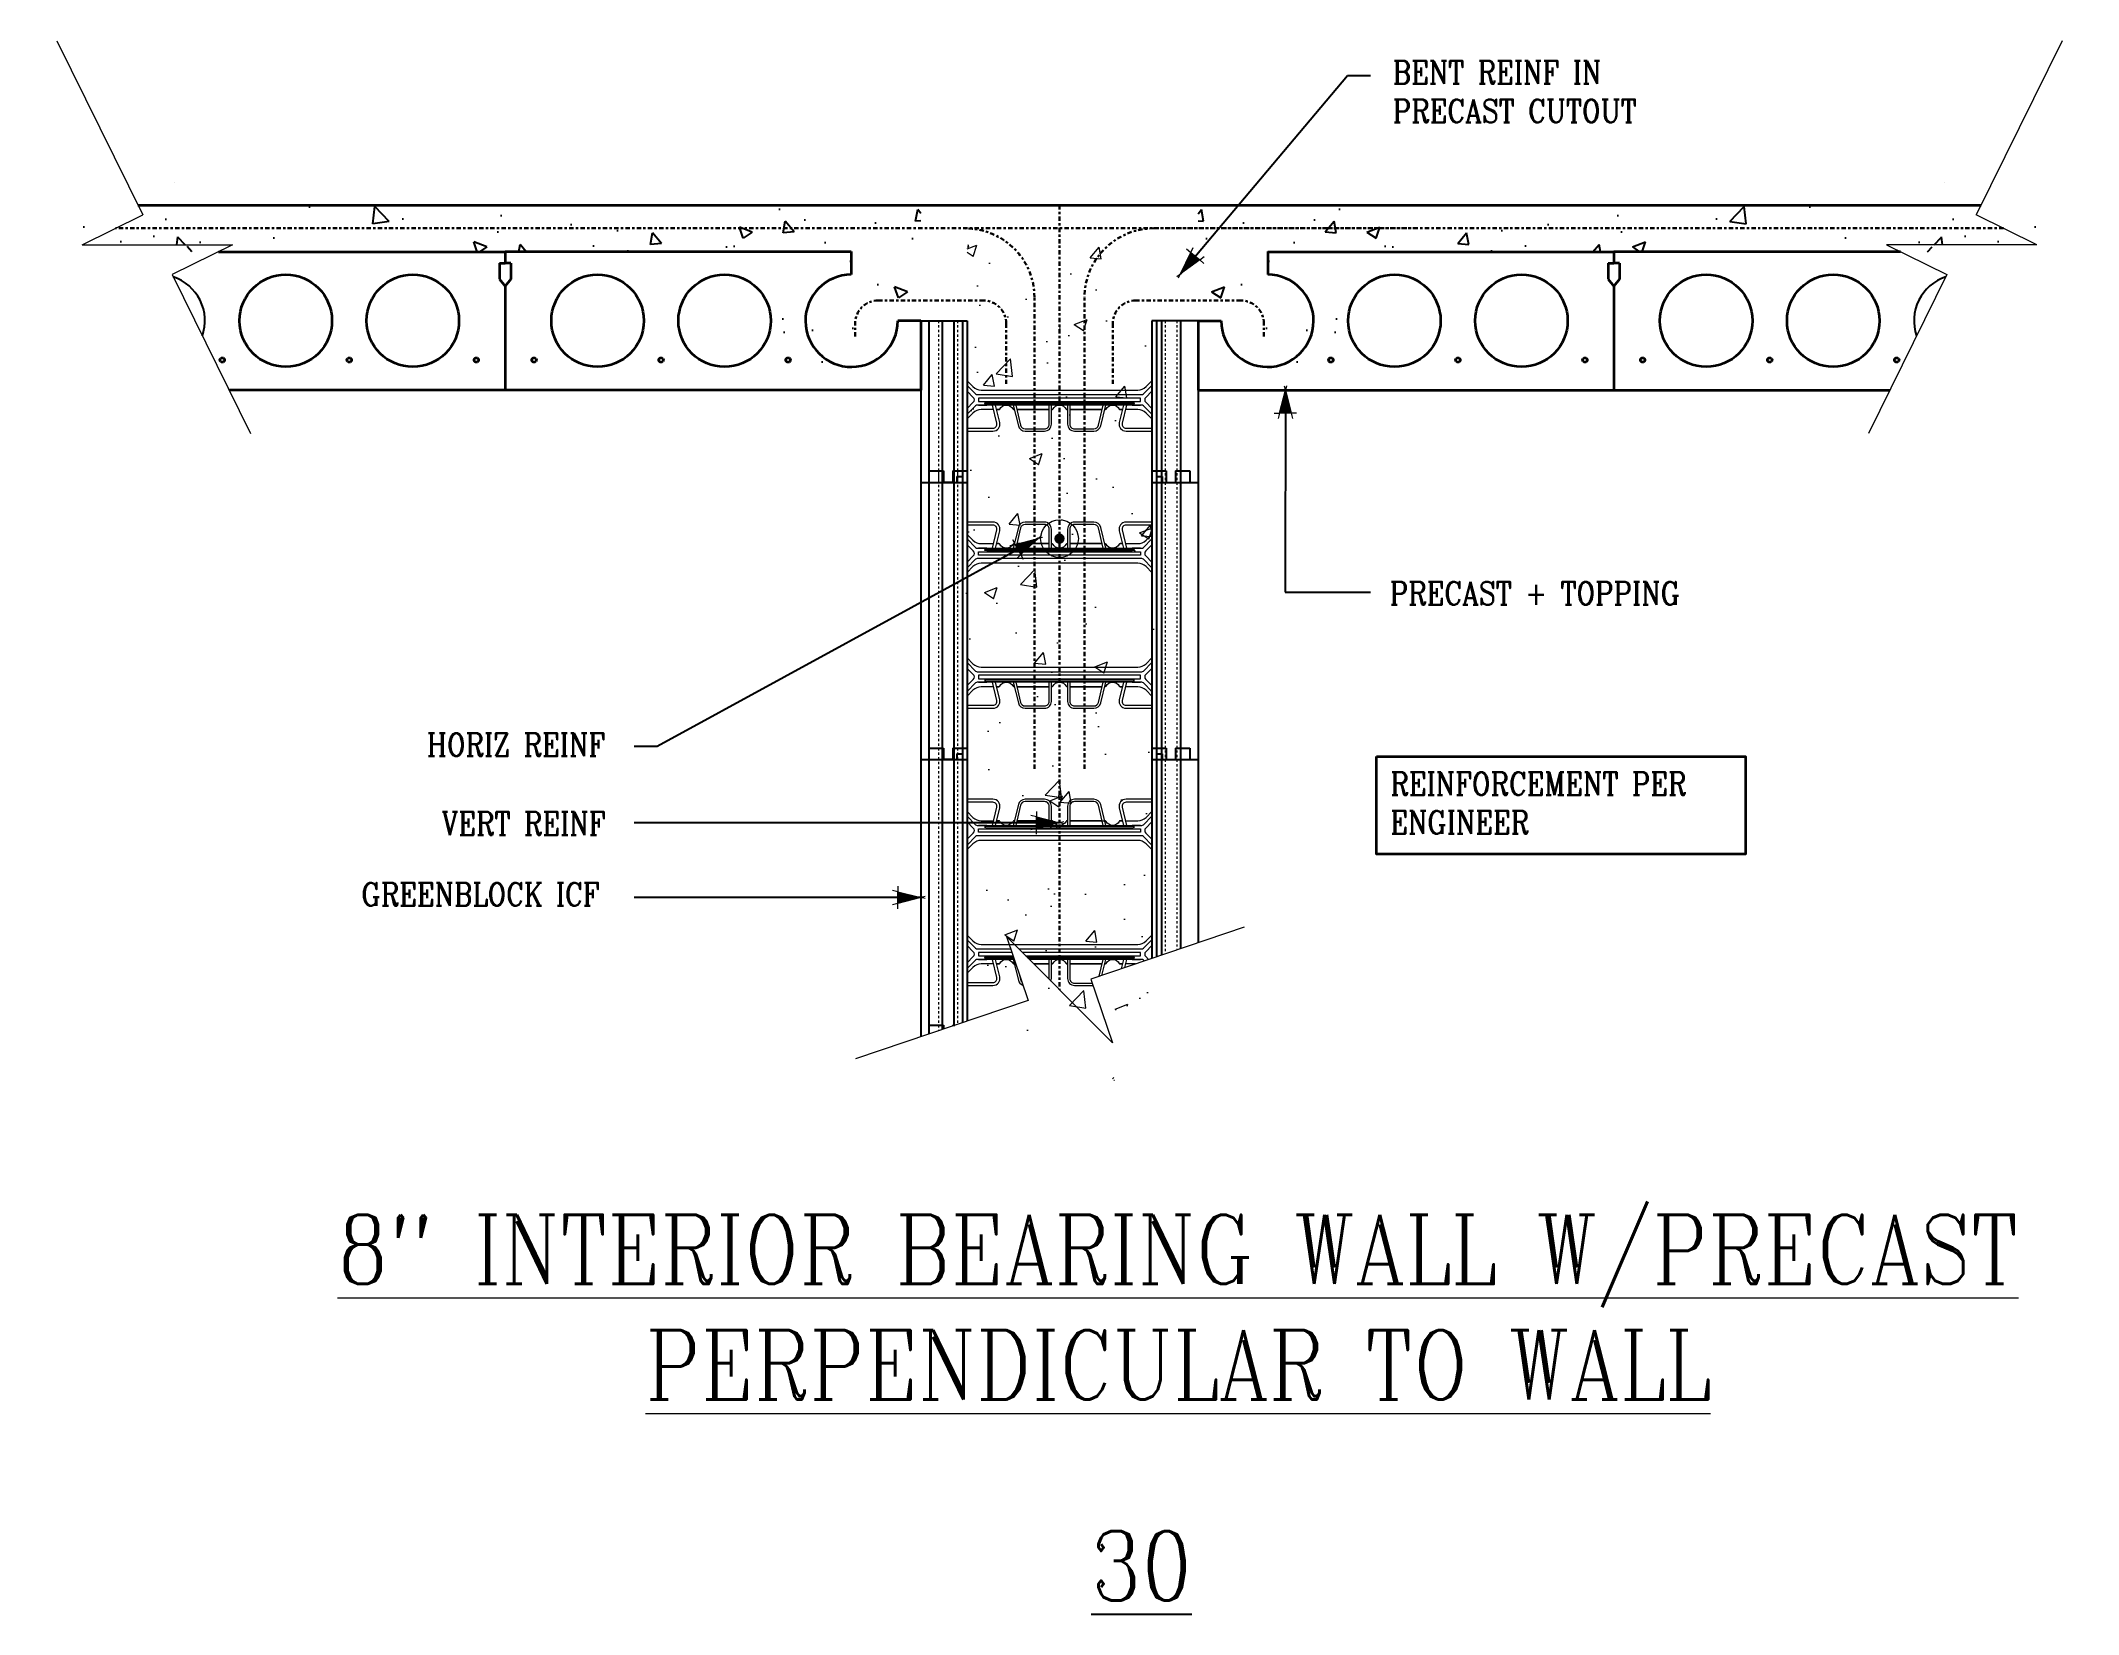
# Model space of a CAD drawing. Header units: inches. Extents: x -254.8 to -166.5, y 289 to 357.2.
import ezdxf

# ---------------------------------------------------------------- set-up
doc = ezdxf.new("R2010")
doc.units = ezdxf.units.IN
doc.header["$MEASUREMENT"] = 0
for name, pattern in [('CENTER', [2, 1.25, -0.25, 0.25, -0.25]), ('DASHED2', [0.375, 0.25, -0.125]), ('HIDDEN', [0.375, 0.25, -0.125])]:
    doc.linetypes.add(name, pattern=pattern)
doc.layers.get('Defpoints').update_dxf_attribs({"color": 252})
for name, color, linetype, lineweight in [('A2 Hatch', 8, 'Continuous', 9), ('A4 medium', 7, 'Continuous', 35), ('DETAILS', 7, 'Continuous', 13), ('DIM', 3, 'Continuous', 13), ('REBAR', 2, 'CENTER', 30)]:
    doc.layers.add(name, color=color, linetype=linetype, lineweight=lineweight)
doc.styles.add('ARCTEXT', font='arctext.shx', dxfattribs={"width": 0.85})
doc.styles.add('RomanC', font='romanc.shx', dxfattribs={"width": 0.85, "height": 5})
doc.dimstyles.new('ARCTEXT1-4', dxfattribs={"dimtxt": 4, "dimasz": 2, "dimexe": 2, "dimexo": 2, "dimgap": 2, "dimtad": 1, "dimdec": 4, "dimzin": 3, "dimdsep": 46, "dimlunit": 4, "dimtxsty": 'ARCTEXT', "dimblk": 'ARCHTICK', "dimcen": 2, "dimaunit": 1, "dimadec": 0, "dimazin": 0, "dimtfac": 1, "dimtdec": 4, "dimtmove": 2, "dimatfit": 3, "dimldrblk": 'arrow', "dimfxl": 0, "dimtolj": 1, "dimtzin": 0, "dimarcsym": 0})

# ---------------------------------------------------------------- blocks, each defined once
blk = doc.blocks.new('_ArchTick')
at = {"color": 0, "linetype": 'ByBlock', "const_width": 0.15}
blk.add_lwpolyline([(-0.5, -0.5), (0.5, 0.5)], dxfattribs=at)
blk = doc.blocks.new('arrow')
at = {"layer": 'DIM'}
blk.add_hatch(color=253, dxfattribs=at).paths.add_polyline_path([(-2, 0.5), (-2, -0.5), (0, 0)])
at = {"layer": 'DIM', "lineweight": 9}
for points in [[(-2, 0.98), (-2, 0.5), (-2.47, 0.62)], [(0.37, 0.09), (0, 0)], [(0.37, -0.09), (0, 0)], [(-2, -0.98), (-2, -0.5), (-2.47, -0.62)]]:
    blk.add_lwpolyline(points, dxfattribs=at)
at = {"layer": 'DIM', "lineweight": 15}
blk.add_lwpolyline([(0, 0), (-2, -0.5), (-2, 0.5), (0, 0)], dxfattribs=at)

msp = doc.modelspace()

# ---------------------------------------------------------------- hatches: boundary and pattern name
at = {"ltscale": 0.15}
h = msp.add_hatch(dxfattribs=at)
h.set_pattern_fill('AR-CONC', color=256, scale=0.8, style=0)
h.set_pattern_definition([(130, (5329.544, 728.0345), (-5.7380815, -0.502017), [0.6, -6.6]), (185, (5329.544, 728.0345), (1.1100107, 6.017537), [0.48, -5.28]), (79.54856, (5329.066, 727.9926), (-4.6280707, 5.51552), [0.5099215, -5.609137]), (133.8158, (5329.544, 729.6345), (-8.537928, -1.324152), [0.9, -9.9]), (83.36436, (5328.8326, 729.524), (-7.477296, 7.792949), [0.764882, -8.413704]), (188.8158, (5329.544, 729.6345), (-7.477296, 7.792949), [0.72, -7.92]), (159, (5328.744, 729.2345), (-4.7752564, -3.220951), [0.6, -6.6]), (214, (5328.744, 729.2345), (-1.9465227, 5.8012004), [0.48, -5.28]), (108.54855, (5328.346, 728.966), (-6.721779, 2.580249), [0.5099215, -5.609137]), (142.5, (5329.544, 728.0345), (-0.09727884, 2.6631508), [0, -5.216, 0, -5.36, 0, -5.3]), (172.5, (5329.544, 728.0345), (-2.1045563, 3.1552937), [0, -3.056, 0, -5.096, 0, -2.02]), (212.5, (5331.328, 728.0345), (-4.2705795, -0.180439), [0, -2, 0, -6.24, 0, -8.28]), (222.5, (5332.128, 728.0345), (-4.6654894, 0.8008399), [0, -2.6, 0, -4.144, 0, -5.88])])
edge = h.paths.add_edge_path()
edge.add_line((-216.656, 350.047), (-216.656, 345.047))
edge.add_line((-216.656, 350.047), (-252.359, 350.047))
edge.add_line((-216.656, 345.047), (-218.456, 345.047))
edge.add_line((-218.456, 345.047), (-219.456, 345.047))
edge.add_arc((-221.456, 345.047), 2, 90.64606, 360, ccw=False)
edge.add_line((-221.478, 348.046), (-221.478, 347.046))
edge.add_line((-221.478, 348.035), (-236.456, 348.035))
edge.add_line((-248.874, 348.035), (-236.456, 348.035))
edge.add_line((-248.264, 348.336), (-248.874, 348.035))
edge.add_line((-254.764, 348.336), (-248.264, 348.336))
edge.add_line((-252.151, 349.626), (-254.764, 348.336))
edge.add_line((-252.359, 350.047), (-252.151, 349.626))
h = msp.add_hatch(dxfattribs=at)
h.set_pattern_fill('AR-CONC', color=256, scale=0.8, style=0)
h.set_pattern_definition([(50, (-5750.8555, 728.0345), (5.7380815, -0.502017), [0.6, -6.6]), (355, (-5750.8555, 728.0345), (-1.1100107, 6.017537), [0.48, -5.28]), (100.45145, (-5750.3774, 727.9926), (4.6280707, 5.51552), [0.5099215, -5.609137]), (46.1842, (-5750.8555, 729.6345), (8.537928, -1.324152), [0.9, -9.9]), (96.63564, (-5750.144, 729.524), (7.477296, 7.792949), [0.764882, -8.413704]), (351.1842, (-5750.8555, 729.6345), (7.477296, 7.792949), [0.72, -7.92]), (21, (-5750.0555, 729.2345), (4.7752564, -3.220951), [0.6, -6.6]), (326, (-5750.0555, 729.2345), (1.9465227, 5.8012004), [0.48, -5.28]), (71.45144, (-5749.6576, 728.966), (6.721779, 2.580249), [0.5099215, -5.609137]), (37.5, (-5750.8555, 728.0345), (0.09727884, 2.6631508), [0, -5.216, 0, -5.36, 0, -5.3]), (7.5, (-5750.8555, 728.0345), (2.1045563, 3.1552937), [0, -3.056, 0, -5.096, 0, -2.02]), (327.5, (-5752.6395, 728.0345), (4.2705795, -0.180439), [0, -2, 0, -6.24, 0, -8.28]), (317.5, (-5753.4395, 728.0345), (4.6654894, 0.8008399), [0, -2.6, 0, -4.144, 0, -5.88])])
edge = h.paths.add_edge_path()
edge.add_line((-204.656, 350.047), (-204.656, 345.047))
edge.add_line((-204.656, 350.047), (-168.953, 350.047))
edge.add_line((-204.656, 345.047), (-202.856, 345.047))
edge.add_line((-202.856, 345.047), (-201.856, 345.047))
edge.add_arc((-199.856, 345.047), 2, 180, 449.35394)
edge.add_line((-199.833, 348.046), (-199.833, 347.046))
edge.add_line((-199.833, 348.035), (-184.856, 348.035))
edge.add_line((-172.438, 348.035), (-184.856, 348.035))
edge.add_line((-173.047, 348.336), (-172.438, 348.035))
edge.add_line((-166.547, 348.336), (-173.047, 348.336))
edge.add_line((-169.161, 349.626), (-166.547, 348.336))
edge.add_line((-168.953, 350.047), (-169.161, 349.626))
at = {"layer": 'A2 Hatch', "ltscale": 0.15}
h = msp.add_hatch(dxfattribs=at)
h.set_pattern_fill('AR-CONC', color=256, scale=0.8, style=0)
h.set_pattern_definition([(50, (-6611.977, 2157.1385), (5.7380815, -0.502017), [0.6, -6.6]), (355, (-6611.977, 2157.1385), (-1.1100107, 6.017537), [0.48, -5.28]), (100.4514, (-6611.499, 2157.0967), (4.628075, 5.5155163), [0.5099215, -5.609137]), (46.1842, (-6611.977, 2158.7385), (8.5379284, -1.324152), [0.9, -9.9]), (96.6356, (-6611.266, 2158.628), (7.477302, 7.792943), [0.764882, -8.413704]), (351.1842, (-6611.977, 2158.7385), (7.477296, 7.792949), [0.72, -7.92]), (21, (-6611.177, 2158.3385), (4.7752564, -3.220951), [0.6, -6.6]), (326, (-6611.177, 2158.3385), (1.9465227, 5.8012004), [0.48, -5.28]), (71.4514, (-6610.779, 2158.07), (6.721781, 2.580244), [0.5099215, -5.609137]), (37.5, (-6611.9772, 2157.1385), (0.09727884, 2.6631508), [0, -5.216, 0, -5.36, 0, -5.3]), (7.5, (-6611.9772, 2157.1385), (2.1045563, 3.1552937), [0, -3.056, 0, -5.096, 0, -2.02]), (327.5, (-6613.7612, 2157.1385), (4.2705795, -0.180439), [0, -2, 0, -6.24, 0, -8.28]), (317.5, (-6614.561, 2157.1385), (4.6654894, 0.8008399), [0, -2.6, 0, -4.144, 0, -5.88])])
h.paths.add_polyline_path([(-206.584, 348.334), (-214.656, 348.334), (-214.78, 312.971), (-211.91, 313.944), (-212.846, 316.704), (-208.25, 312.108), (-209.186, 314.868), (-206.58, 315.752)])
h = msp.add_hatch(color=256, dxfattribs=at)
edge = h.paths.add_edge_path()
edge.add_arc((-210.656, 335.611), 0.224, 0, 360)

# ---------------------------------------------------------------- linework, layer by layer
at = {"color": 1}
for p, q in [((-216.656, 350.047), (-214.656, 350.047)), ((-215.231, 350.047), (-215.731, 350.047)), ((-214.856, 350.047), (-214.656, 350.047)), ((-206.656, 350.047), (-206.456, 350.047)), ((-216.656, 345.047), (-216.656, 338.047)), ((-216.306, 345.047), (-216.306, 338.047)), ((-215.731, 345.047), (-215.731, 338.047)), ((-215.231, 345.047), (-215.231, 338.047)), ((-214.856, 345.047), (-214.856, 338.047)), ((-214.656, 345.047), (-214.656, 338.047)), ((-206.656, 345.047), (-206.656, 338.047)), ((-204.656, 345.047), (-206.656, 345.047)), ((-206.456, 345.047), (-206.456, 338.047)), ((-206.241, 345.047), (-206.241, 338.047)), ((-205.421, 345.047), (-205.421, 338.047)), ((-204.656, 345.047), (-204.656, 338.047)), ((-216.656, 338.047), (-214.656, 338.047)), ((-216.656, 338.047), (-215.106, 338.047)), ((-216.656, 338.046), (-214.656, 338.046)), ((-216.656, 338.046), (-216.656, 326.046)), ((-216.656, 338.046), (-215.106, 338.046)), ((-216.306, 338.547), (-215.681, 338.547)), ((-216.306, 338.546), (-215.681, 338.546)), ((-216.306, 338.546), (-216.306, 326.046)), ((-215.731, 338.546), (-215.731, 326.046)), ((-215.231, 338.047), (-215.731, 338.047)), ((-215.231, 338.046), (-215.731, 338.046)), ((-215.681, 338.547), (-215.681, 338.047)), ((-215.681, 338.546), (-215.681, 338.046)), ((-215.281, 338.547), (-215.281, 338.047)), ((-215.281, 338.547), (-214.656, 338.547)), ((-215.281, 338.546), (-215.281, 338.046)), ((-215.281, 338.546), (-214.656, 338.546)), ((-215.231, 338.546), (-215.231, 326.046)), ((-215.106, 338.297), (-215.106, 338.047)), ((-215.106, 338.297), (-214.856, 338.297)), ((-215.106, 338.296), (-215.106, 338.046)), ((-215.106, 338.296), (-214.856, 338.296)), ((-214.856, 338.296), (-214.856, 326.046)), ((-214.856, 338.047), (-214.656, 338.047)), ((-214.856, 338.046), (-214.656, 338.046)), ((-214.656, 338.546), (-214.656, 326.046)), ((-206.656, 338.547), (-206.031, 338.547)), ((-206.656, 338.546), (-206.656, 326.046)), ((-206.656, 338.546), (-206.031, 338.546)), ((-206.656, 338.047), (-204.656, 338.047)), ((-206.656, 338.047), (-206.456, 338.047)), ((-206.656, 338.046), (-204.656, 338.046)), ((-206.656, 338.046), (-206.456, 338.046)), ((-206.456, 338.297), (-206.206, 338.297)), ((-206.456, 338.296), (-206.456, 326.046)), ((-206.456, 338.296), (-206.206, 338.296)), ((-206.241, 338.047), (-204.656, 338.047)), ((-206.241, 338.046), (-204.656, 338.046)), ((-206.241, 338.046), (-206.241, 326.046)), ((-206.206, 338.297), (-206.206, 338.047)), ((-206.206, 338.296), (-206.206, 338.046)), ((-206.031, 338.547), (-206.031, 338.047)), ((-206.031, 338.546), (-206.031, 338.046)), ((-205.631, 338.547), (-205.631, 338.047)), ((-205.631, 338.547), (-205.006, 338.547)), ((-205.631, 338.546), (-205.631, 338.046)), ((-205.631, 338.546), (-205.006, 338.546)), ((-205.421, 338.046), (-205.421, 326.046)), ((-205.006, 338.547), (-205.006, 338.047)), ((-205.006, 338.546), (-205.006, 338.046)), ((-204.656, 338.046), (-204.656, 326.046)), ((-216.306, 326.546), (-215.681, 326.546)), ((-216.306, 326.546), (-216.306, 314.165)), ((-215.731, 326.546), (-215.731, 314.36)), ((-215.681, 326.546), (-215.681, 326.046)), ((-215.281, 326.546), (-215.281, 326.046)), ((-215.281, 326.546), (-214.656, 326.546)), ((-215.231, 326.546), (-215.231, 314.53)), ((-214.656, 326.546), (-214.656, 314.725)), ((-206.656, 326.546), (-206.656, 317.438)), ((-206.656, 326.546), (-206.031, 326.546)), ((-206.031, 326.546), (-206.031, 326.046)), ((-205.631, 326.546), (-205.631, 326.046)), ((-205.631, 326.546), (-205.006, 326.546)), ((-205.006, 326.546), (-205.006, 326.046)), ((-216.656, 326.046), (-214.656, 326.046)), ((-216.656, 326.046), (-216.656, 314.046)), ((-216.656, 326.046), (-215.106, 326.046)), ((-215.231, 326.046), (-215.731, 326.046)), ((-215.106, 326.296), (-215.106, 326.046)), ((-215.106, 326.296), (-214.856, 326.296)), ((-214.856, 326.296), (-214.856, 314.657)), ((-214.856, 326.046), (-214.656, 326.046)), ((-206.656, 326.046), (-204.656, 326.046)), ((-206.656, 326.046), (-206.456, 326.046)), ((-206.456, 326.296), (-206.456, 317.506)), ((-206.456, 326.296), (-206.206, 326.296)), ((-206.241, 326.046), (-204.656, 326.046)), ((-206.241, 326.046), (-206.241, 317.579)), ((-206.206, 326.296), (-206.206, 326.046)), ((-205.421, 326.046), (-205.421, 317.857)), ((-204.656, 326.046), (-204.656, 318.116)), ((-216.306, 314.546), (-215.681, 314.546)), ((-215.681, 314.546), (-215.681, 314.377)), ((-215.281, 314.546), (-215.281, 314.513)), ((-215.281, 314.546), (-215.181, 314.546))]:
    msp.add_line(p, q, dxfattribs=at)
at = {"ltscale": 0.15}
for p, q in [((-215.681, 350.047), (-215.281, 350.047)), ((-215.681, 350.047), (-215.281, 350.047)), ((-216.656, 345.047), (-214.656, 345.047)), ((-215.681, 338.047), (-215.281, 338.047)), ((-215.681, 338.046), (-215.281, 338.046)), ((-215.681, 326.046), (-215.281, 326.046))]:
    msp.add_line(p, q, dxfattribs=at)
at = {"color": 1, "linetype": 'HIDDEN', "ltscale": 0.02}
for p, q in [((-216.306, 338.547), (-215.681, 338.547)), ((-216.306, 338.546), (-215.681, 338.546)), ((-215.681, 338.547), (-215.681, 338.047)), ((-215.681, 338.546), (-215.681, 338.046)), ((-215.281, 338.547), (-215.281, 338.047)), ((-215.281, 338.547), (-214.656, 338.547)), ((-215.281, 338.546), (-215.281, 338.046)), ((-215.281, 338.546), (-214.656, 338.546)), ((-206.656, 338.547), (-206.031, 338.547)), ((-206.656, 338.546), (-206.031, 338.546)), ((-206.031, 338.547), (-206.031, 338.047)), ((-206.031, 338.546), (-206.031, 338.046)), ((-205.631, 338.547), (-205.631, 338.047)), ((-205.631, 338.547), (-205.006, 338.547)), ((-205.631, 338.546), (-205.631, 338.046)), ((-205.631, 338.546), (-205.006, 338.546)), ((-205.006, 338.547), (-205.006, 338.047)), ((-205.006, 338.546), (-205.006, 338.046)), ((-216.306, 326.546), (-215.681, 326.546)), ((-215.681, 326.546), (-215.681, 326.046)), ((-215.281, 326.546), (-215.281, 326.046)), ((-215.281, 326.546), (-214.656, 326.546)), ((-206.656, 326.546), (-206.031, 326.546)), ((-206.031, 326.546), (-206.031, 326.046)), ((-205.631, 326.546), (-205.631, 326.046)), ((-205.631, 326.546), (-205.006, 326.546)), ((-205.006, 326.546), (-205.006, 326.046)), ((-216.306, 314.546), (-215.681, 314.546)), ((-215.681, 314.546), (-215.681, 314.377)), ((-215.281, 314.546), (-215.281, 314.513)), ((-215.281, 314.546), (-215.181, 314.546))]:
    msp.add_line(p, q, dxfattribs=at)
at = {"ltscale": 0.15}
for centre, start, end in [((-249.656, 345.047), 340.81916, 71.71287), ((-171.656, 345.047), 108.28713, 199.18084)]:
    msp.add_arc(centre, 2, start, end, dxfattribs=at)
at = {"layer": 'A2 Hatch', "linetype": 'DASHED2', "ltscale": 0.15}
for p, q in [((-215.891, 345.047), (-215.891, 338.047)), ((-215.071, 345.047), (-215.071, 338.047)), ((-206.081, 345.047), (-206.081, 338.047)), ((-205.581, 345.047), (-205.581, 338.047)), ((-215.891, 338.546), (-215.891, 326.046)), ((-215.071, 338.546), (-215.071, 326.046)), ((-206.081, 338.046), (-206.081, 326.046)), ((-205.581, 338.046), (-205.581, 326.046)), ((-215.891, 326.546), (-215.891, 314.306)), ((-215.071, 326.546), (-215.071, 314.584)), ((-206.081, 326.046), (-206.081, 317.633)), ((-205.581, 326.046), (-205.581, 317.803))]:
    msp.add_line(p, q, dxfattribs=at)
at = {"layer": 'A2 Hatch', "ltscale": 0.15}
msp.add_circle((-210.656, 335.611), 0.816, dxfattribs=at)
at = {"layer": 'A4 medium', "ltscale": 0.15}
for p, q in [((-248.982, 351.047), (-248.982, 351.047)), ((-172.329, 351.047), (-172.329, 351.047)), ((-250.559, 350.047), (-170.753, 350.047)), ((-247.074, 348.035), (-234.656, 348.035)), ((-219.678, 348.035), (-234.656, 348.035)), ((-234.656, 348.035), (-234.656, 347.535)), ((-234.656, 348.035), (-234.656, 347.535)), ((-219.678, 348.046), (-219.678, 347.046)), ((-201.633, 348.046), (-201.633, 347.046)), ((-201.633, 348.035), (-186.656, 348.035)), ((-186.656, 348.035), (-186.656, 347.535)), ((-174.238, 348.035), (-186.656, 348.035)), ((-186.656, 348.035), (-186.656, 347.535)), ((-234.906, 347.535), (-234.656, 347.535)), ((-234.906, 347.535), (-234.906, 346.847)), ((-234.906, 346.847), (-234.656, 346.547)), ((-234.406, 347.535), (-234.656, 347.535)), ((-234.406, 346.847), (-234.656, 346.547)), ((-234.406, 347.535), (-234.406, 346.847)), ((-186.906, 347.535), (-186.656, 347.535)), ((-186.906, 347.535), (-186.906, 346.847)), ((-186.906, 346.847), (-186.656, 346.547)), ((-186.406, 347.535), (-186.656, 347.535)), ((-186.406, 346.847), (-186.656, 346.547)), ((-186.406, 347.535), (-186.406, 346.847)), ((-234.656, 346.547), (-234.656, 342.047)), ((-234.656, 346.547), (-234.656, 342.047)), ((-186.656, 346.547), (-186.656, 342.047)), ((-186.656, 346.547), (-186.656, 342.047)), ((-216.656, 345.047), (-217.656, 345.047)), ((-216.656, 345.047), (-216.656, 342.047)), ((-204.656, 345.047), (-203.656, 345.047)), ((-204.656, 345.047), (-204.656, 342.047)), ((-216.656, 342.047), (-246.611, 342.047)), ((-204.656, 342.047), (-174.701, 342.047))]:
    msp.add_line(p, q, dxfattribs=at)
msp.add_lwpolyline([(-196.929, 326.184), (-180.953, 326.184), (-180.953, 321.956), (-196.929, 321.956)], close=True, dxfattribs=at)
for centre, radius in [((-244.156, 345.047), 2), ((-238.656, 345.047), 2), ((-230.656, 345.047), 2), ((-225.156, 345.047), 2), ((-196.156, 345.047), 2), ((-190.656, 345.047), 2), ((-182.656, 345.047), 2), ((-177.156, 345.047), 2), ((-246.906, 343.345), 0.1), ((-241.406, 343.345), 0.1), ((-235.906, 343.345), 0.1), ((-233.406, 343.345), 0.1), ((-227.906, 343.345), 0.1), ((-222.406, 343.345), 0.1), ((-198.906, 343.345), 0.1), ((-193.406, 343.345), 0.1), ((-187.906, 343.345), 0.1), ((-185.406, 343.345), 0.1), ((-179.906, 343.345), 0.1), ((-174.406, 343.345), 0.1)]:
    msp.add_circle(centre, radius, dxfattribs=at)
for centre, start, end in [((-219.656, 345.047), 90.64606, 0), ((-201.656, 345.047), 180, 89.35394)]:
    msp.add_arc(centre, 2, start, end, dxfattribs=at)
at = {"layer": 'DETAILS', "color": 6, "lineweight": 20}
for p, q in [((-211.104, 317.196), (-211.771, 317.196)), ((-211.771, 317.196), (-211.104, 317.196))]:
    msp.add_line(p, q, dxfattribs=at)
for points in [[(-214.656, 342.446), (-214.403, 342.193, 0.198912), (-214.049, 342.047), (-210.656, 342.047), (-207.262, 342.047, 0.198912), (-206.909, 342.193), (-206.656, 342.446)], [(-214.656, 342.246), (-214.286, 341.876, 0.198912), (-214.215, 341.847), (-210.656, 341.847), (-207.097, 341.847, 0.198912), (-207.026, 341.876), (-206.656, 342.246)], [(-214.656, 341.247), (-214.387, 341.515, 0.414214), (-214.387, 341.728), (-214.656, 341.996)], [(-206.656, 341.996), (-206.924, 341.728, 0.414214), (-206.924, 341.515), (-206.656, 341.247)], [(-210.986, 341.197, 0.279322), (-210.941, 341.223, -0.279322), (-210.656, 341.397), (-214.215, 341.397, 0.198912), (-214.286, 341.367), (-214.656, 340.997)], [(-214.656, 340.397), (-213.535, 340.397, 0.485338), (-213.37, 340.606), (-213.56, 341.397), (-214.156, 341.397), (-213.906, 341.397), (-213.806, 341.397)], [(-214.656, 340.267), (-213.535, 340.267, 0.485338), (-213.243, 340.637), (-213.427, 341.397)], [(-213.512, 341.197), (-214.049, 341.197, 0.198912), (-214.403, 341.05), (-214.656, 340.797)], [(-213.285, 341.197), (-213.378, 341.197), (-213.285, 341.197, 0.279322), (-213.241, 341.223, -0.605918), (-212.669, 341.223, 0.279322), (-212.625, 341.197)], [(-212.655, 341.397), (-212.438, 340.496, 0.346495), (-212.146, 340.267), (-211.304, 340.267, 0.414214), (-211.004, 340.567), (-211.004, 341.397)], [(-212.552, 341.397), (-212.341, 340.52, 0.346495), (-212.146, 340.367), (-211.304, 340.367, 0.414214), (-211.104, 340.567), (-211.104, 341.397)], [(-206.656, 340.997), (-207.026, 341.367, 0.198912), (-207.097, 341.397), (-210.656, 341.397, -0.279322), (-210.37, 341.223, 0.279322), (-210.326, 341.197)], [(-210.307, 341.397), (-210.307, 340.567, 0.414214), (-210.007, 340.267), (-209.165, 340.267, 0.346495), (-208.873, 340.496), (-208.656, 341.397)], [(-210.207, 341.397), (-210.207, 340.567, 0.414214), (-210.007, 340.367), (-209.165, 340.367, 0.346495), (-208.971, 340.52), (-208.759, 341.397)], [(-208.686, 341.197, 0.279322), (-208.642, 341.223, -0.605918), (-208.071, 341.223, 0.279322), (-208.026, 341.197), (-207.933, 341.197), (-208.026, 341.197)], [(-207.885, 341.397), (-208.068, 340.637, 0.485338), (-207.776, 340.267), (-206.656, 340.267)], [(-207.505, 341.397), (-207.405, 341.397), (-207.155, 341.397), (-207.751, 341.397), (-207.942, 340.606, 0.485338), (-207.776, 340.397), (-206.656, 340.397)], [(-206.656, 340.797), (-206.909, 341.05, 0.198912), (-207.262, 341.197), (-207.799, 341.197)], [(-213.427, 335.196), (-213.243, 335.956, 0.485338), (-213.535, 336.326), (-214.656, 336.326)], [(-213.806, 335.196), (-213.906, 335.196), (-214.156, 335.196), (-213.56, 335.196), (-213.37, 335.987, 0.485338), (-213.535, 336.196), (-214.656, 336.196)], [(-211.004, 335.196), (-211.004, 336.026, 0.414214), (-211.304, 336.326), (-212.146, 336.326, 0.346495), (-212.438, 336.097), (-212.655, 335.196)], [(-211.104, 335.196), (-211.104, 336.026, 0.414214), (-211.304, 336.226), (-212.146, 336.226, 0.346495), (-212.341, 336.073), (-212.552, 335.196)], [(-208.656, 335.196), (-208.873, 336.097, 0.346495), (-209.165, 336.326), (-210.007, 336.326, 0.414214), (-210.307, 336.026), (-210.307, 335.196)], [(-208.759, 335.196), (-208.971, 336.073, 0.346495), (-209.165, 336.226), (-210.007, 336.226, 0.414214), (-210.207, 336.026), (-210.207, 335.196)], [(-206.656, 336.326), (-207.776, 336.326, 0.485338), (-208.068, 335.956), (-207.885, 335.196)], [(-206.656, 336.196), (-207.776, 336.196, 0.485338), (-207.942, 335.987), (-207.751, 335.196), (-207.155, 335.196), (-207.405, 335.196), (-207.505, 335.196)], [(-214.656, 335.796), (-214.403, 335.543, 0.198912), (-214.049, 335.396), (-213.512, 335.396)], [(-214.656, 335.596), (-214.286, 335.226, 0.198912), (-214.215, 335.196), (-210.656, 335.196, -0.279322), (-210.941, 335.37, 0.279322), (-210.986, 335.396)], [(-214.656, 334.597), (-214.387, 334.865, 0.414214), (-214.387, 335.078), (-214.656, 335.346)], [(-212.625, 335.396, 0.279322), (-212.669, 335.37, -0.605918), (-213.241, 335.37, 0.279322), (-213.285, 335.396), (-213.378, 335.396), (-213.285, 335.396)], [(-210.326, 335.396, 0.279322), (-210.37, 335.37, -0.279322), (-210.656, 335.196), (-207.097, 335.196, 0.198912), (-207.026, 335.226), (-206.656, 335.596)], [(-208.026, 335.396), (-207.933, 335.396), (-208.026, 335.396, 0.279322), (-208.071, 335.37, -0.605918), (-208.642, 335.37, 0.279322), (-208.686, 335.396)], [(-207.799, 335.396), (-207.262, 335.396, 0.198912), (-206.909, 335.543), (-206.656, 335.796)], [(-206.656, 335.346), (-206.924, 335.078, 0.414214), (-206.924, 334.865), (-206.656, 334.597)], [(-206.656, 334.347), (-207.026, 334.717, 0.198912), (-207.097, 334.746), (-210.656, 334.746), (-214.215, 334.746, 0.198912), (-214.286, 334.717), (-214.656, 334.347)], [(-206.656, 334.147), (-206.909, 334.4, 0.198912), (-207.262, 334.546), (-210.656, 334.546), (-214.049, 334.546, 0.198912), (-214.403, 334.4), (-214.656, 334.147)], [(-214.656, 330.446), (-214.403, 330.193, 0.198912), (-214.049, 330.046), (-210.656, 330.046), (-207.262, 330.046, 0.198912), (-206.909, 330.193), (-206.656, 330.446)], [(-214.656, 330.246), (-214.286, 329.876, 0.198912), (-214.215, 329.846), (-210.656, 329.846), (-207.097, 329.846, 0.198912), (-207.026, 329.876), (-206.656, 330.246)], [(-214.656, 329.247), (-214.387, 329.515, 0.414214), (-214.387, 329.728), (-214.656, 329.996)], [(-206.656, 329.996), (-206.924, 329.728, 0.414214), (-206.924, 329.515), (-206.656, 329.247)], [(-210.986, 329.196, 0.279322), (-210.941, 329.223, -0.279322), (-210.656, 329.396), (-214.215, 329.396, 0.198912), (-214.286, 329.367), (-214.656, 328.997)], [(-214.656, 328.396), (-213.535, 328.396, 0.485338), (-213.37, 328.606), (-213.56, 329.396), (-214.156, 329.396), (-213.906, 329.396), (-213.806, 329.396)], [(-214.656, 328.266), (-213.535, 328.266, 0.485338), (-213.243, 328.637), (-213.427, 329.396)], [(-213.512, 329.196), (-214.049, 329.196, 0.198912), (-214.403, 329.05), (-214.656, 328.797)], [(-213.285, 329.196), (-213.378, 329.196), (-213.285, 329.196, 0.279322), (-213.241, 329.223, -0.605918), (-212.669, 329.223, 0.279322), (-212.625, 329.196)], [(-212.655, 329.396), (-212.438, 328.496, 0.346495), (-212.146, 328.266), (-211.304, 328.266, 0.414214), (-211.004, 328.566), (-211.004, 329.396)], [(-212.552, 329.396), (-212.341, 328.52, 0.346495), (-212.146, 328.366), (-211.304, 328.366, 0.414214), (-211.104, 328.566), (-211.104, 329.396)], [(-206.656, 328.997), (-207.026, 329.367, 0.198912), (-207.097, 329.396), (-210.656, 329.396, -0.279322), (-210.37, 329.223, 0.279322), (-210.326, 329.196)], [(-210.307, 329.396), (-210.307, 328.566, 0.414214), (-210.007, 328.266), (-209.165, 328.266, 0.346495), (-208.873, 328.496), (-208.656, 329.396)], [(-210.207, 329.396), (-210.207, 328.566, 0.414214), (-210.007, 328.366), (-209.165, 328.366, 0.346495), (-208.971, 328.52), (-208.759, 329.396)], [(-208.686, 329.196, 0.279322), (-208.642, 329.223, -0.605918), (-208.071, 329.223, 0.279322), (-208.026, 329.196), (-207.933, 329.196), (-208.026, 329.196)], [(-207.885, 329.396), (-208.068, 328.637, 0.485338), (-207.776, 328.266), (-206.656, 328.266)], [(-207.505, 329.396), (-207.405, 329.396), (-207.155, 329.396), (-207.751, 329.396), (-207.942, 328.606, 0.485338), (-207.776, 328.396), (-206.656, 328.396)], [(-206.656, 328.797), (-206.909, 329.05, 0.198912), (-207.262, 329.196), (-207.799, 329.196)], [(-213.427, 323.196), (-213.243, 323.956, 0.485338), (-213.535, 324.326), (-214.656, 324.326)], [(-213.806, 323.196), (-213.906, 323.196), (-214.156, 323.196), (-213.56, 323.196), (-213.37, 323.987, 0.485338), (-213.535, 324.196), (-214.656, 324.196)], [(-214.656, 323.796), (-214.403, 323.543, 0.198912), (-214.049, 323.396), (-213.512, 323.396)], [(-211.004, 323.196), (-211.004, 324.026, 0.414214), (-211.304, 324.326), (-212.146, 324.326, 0.346495), (-212.438, 324.097), (-212.655, 323.196)], [(-211.104, 323.196), (-211.104, 324.026, 0.414214), (-211.304, 324.226), (-212.146, 324.226, 0.346495), (-212.341, 324.073), (-212.552, 323.196)], [(-208.656, 323.196), (-208.873, 324.097, 0.346495), (-209.165, 324.326), (-210.007, 324.326, 0.414214), (-210.307, 324.026), (-210.307, 323.196)], [(-208.759, 323.196), (-208.971, 324.073, 0.346495), (-209.165, 324.226), (-210.007, 324.226, 0.414214), (-210.207, 324.026), (-210.207, 323.196)], [(-206.656, 324.326), (-207.776, 324.326, 0.485338), (-208.068, 323.956), (-207.885, 323.196)], [(-206.656, 324.196), (-207.776, 324.196, 0.485338), (-207.942, 323.987), (-207.751, 323.196), (-207.155, 323.196), (-207.405, 323.196), (-207.505, 323.196)], [(-207.799, 323.396), (-207.262, 323.396, 0.198912), (-206.909, 323.543), (-206.656, 323.796)], [(-214.656, 323.596), (-214.286, 323.226, 0.198912), (-214.215, 323.196), (-210.656, 323.196, -0.279322), (-210.941, 323.37, 0.279322), (-210.986, 323.396)], [(-214.656, 322.597), (-214.387, 322.865, 0.414214), (-214.387, 323.078), (-214.656, 323.346)], [(-212.625, 323.396, 0.279322), (-212.669, 323.37, -0.605918), (-213.241, 323.37, 0.279322), (-213.285, 323.396), (-213.378, 323.396), (-213.285, 323.396)], [(-210.326, 323.396, 0.279322), (-210.37, 323.37, -0.279322), (-210.656, 323.196), (-207.097, 323.196, 0.198912), (-207.026, 323.226), (-206.656, 323.596)], [(-208.026, 323.396), (-207.933, 323.396), (-208.026, 323.396, 0.279322), (-208.071, 323.37, -0.605918), (-208.642, 323.37, 0.279322), (-208.686, 323.396)], [(-206.656, 323.346), (-206.924, 323.078, 0.414214), (-206.924, 322.865), (-206.656, 322.597)], [(-206.656, 322.347), (-207.026, 322.717, 0.198912), (-207.097, 322.746), (-210.656, 322.746), (-214.215, 322.746, 0.198912), (-214.286, 322.717), (-214.656, 322.347)], [(-206.656, 322.147), (-206.909, 322.4, 0.198912), (-207.262, 322.546), (-210.656, 322.546), (-214.049, 322.546, 0.198912), (-214.403, 322.4), (-214.656, 322.147)], [(-214.656, 318.446), (-214.403, 318.193, 0.198912), (-214.049, 318.046), (-210.656, 318.046), (-207.262, 318.046, 0.198912), (-206.909, 318.193), (-206.656, 318.446)], [(-214.656, 318.246), (-214.286, 317.876, 0.198912), (-214.215, 317.846), (-212.773, 317.846)], [(-214.656, 317.247), (-214.387, 317.515, 0.414214), (-214.387, 317.728), (-214.656, 317.996)], [(-212.421, 317.846), (-210.656, 317.846), (-207.097, 317.846, 0.198912), (-207.026, 317.876), (-206.656, 318.246)], [(-206.656, 317.996), (-206.924, 317.728, 0.414214), (-206.924, 317.515), (-206.798, 317.39)], [(-214.656, 316.396), (-213.535, 316.396, 0.485338), (-213.37, 316.606), (-213.56, 317.396), (-214.156, 317.396), (-213.906, 317.396), (-213.806, 317.396)], [(-214.656, 316.266), (-213.535, 316.266, 0.485338), (-213.243, 316.637), (-213.427, 317.396)], [(-212.62, 317.396), (-214.215, 317.396, 0.198912), (-214.286, 317.367), (-214.656, 316.997)], [(-213.512, 317.196), (-214.049, 317.196, 0.198912), (-214.403, 317.05), (-214.656, 316.797)], [(-212.654, 317.496), (-213.806, 317.496), (-213.904, 317.474, 0.780776), (-213.904, 317.469), (-213.806, 317.446), (-212.637, 317.446)], [(-213.285, 317.196), (-213.378, 317.196), (-213.285, 317.196, 0.279322), (-213.241, 317.223, -0.605918), (-212.669, 317.223, 0.279322), (-212.625, 317.196)], [(-212.655, 317.396), (-212.438, 316.496, 0.25734), (-212.243, 316.282, 0.25734)], [(-212.021, 317.446), (-210.656, 317.446), (-207.505, 317.446), (-207.407, 317.469, 0.780776), (-207.407, 317.474), (-207.505, 317.496), (-210.656, 317.496), (-212.071, 317.496)], [(-210.986, 317.196, 0.279322), (-210.941, 317.223, -0.279322), (-210.656, 317.396), (-211.971, 317.396)], [(-211.107, 316.533, 0.042719), (-211.104, 316.566), (-211.104, 317.396)], [(-211.027, 316.452, 0.098012), (-211.004, 316.566), (-211.004, 317.396)], [(-206.985, 317.326), (-207.026, 317.367, 0.198912), (-207.097, 317.396), (-210.656, 317.396, -0.279322), (-210.37, 317.223, 0.279322), (-210.326, 317.196)], [(-210.307, 317.396), (-210.307, 316.566, 0.414214), (-210.007, 316.266), (-209.2, 316.266)], [(-210.207, 317.396), (-210.207, 316.566, 0.414214), (-210.007, 316.366), (-209.234, 316.366)], [(-208.686, 317.196, 0.279322), (-208.642, 317.223, -0.605918), (-208.071, 317.223, 0.279322), (-208.026, 317.196), (-207.933, 317.196), (-208.026, 317.196)], [(-212.384, 316.7), (-212.341, 316.52, 0.128873), (-212.293, 316.43)]]:
    msp.add_lwpolyline(points, format="xyb", dxfattribs=at)
for points in [[(-210.656, 341.547), (-207.155, 341.547), (-207.155, 341.697), (-210.656, 341.697), (-214.156, 341.697), (-214.156, 341.547)], [(-212.607, 341.197), (-212.625, 341.197)], [(-211.104, 341.197), (-212.504, 341.197)], [(-211.004, 341.197), (-210.986, 341.197)], [(-210.307, 341.197), (-210.326, 341.197)], [(-210.207, 341.197), (-208.807, 341.197)], [(-208.705, 341.197), (-208.686, 341.197)], [(-212.607, 335.396), (-212.625, 335.396)], [(-211.104, 335.396), (-212.504, 335.396)], [(-211.004, 335.396), (-210.986, 335.396)], [(-210.307, 335.396), (-210.326, 335.396)], [(-210.207, 335.396), (-208.807, 335.396)], [(-208.705, 335.396), (-208.686, 335.396)], [(-210.656, 335.046), (-207.155, 335.046), (-207.155, 334.896), (-210.656, 334.896), (-214.156, 334.896), (-214.156, 335.046)], [(-210.656, 329.546), (-207.155, 329.546), (-207.155, 329.696), (-210.656, 329.696), (-214.156, 329.696), (-214.156, 329.546)], [(-212.607, 329.196), (-212.625, 329.196)], [(-211.104, 329.196), (-212.504, 329.196)], [(-211.004, 329.196), (-210.986, 329.196)], [(-210.307, 329.196), (-210.326, 329.196)], [(-210.207, 329.196), (-208.807, 329.196)], [(-208.705, 329.196), (-208.686, 329.196)], [(-210.656, 323.046), (-207.155, 323.046), (-207.155, 322.896), (-210.656, 322.896), (-214.156, 322.896), (-214.156, 323.046)], [(-212.607, 323.396), (-212.625, 323.396)], [(-211.104, 323.396), (-212.504, 323.396)], [(-211.004, 323.396), (-210.986, 323.396)], [(-210.307, 323.396), (-210.326, 323.396)], [(-210.207, 323.396), (-208.807, 323.396)], [(-208.705, 323.396), (-208.686, 323.396)], [(-212.607, 317.196), (-212.625, 317.196)], [(-211.004, 317.196), (-210.986, 317.196)], [(-210.307, 317.196), (-210.326, 317.196)], [(-210.207, 317.196), (-208.807, 317.196)], [(-208.705, 317.196), (-208.686, 317.196)]]:
    msp.add_lwpolyline(points, close=True, dxfattribs=at)
for points in [[(-210.656, 341.447), (-207.505, 341.447), (-207.407, 341.469, 0.780776), (-207.407, 341.474), (-207.505, 341.497), (-210.656, 341.497), (-213.806, 341.497), (-213.904, 341.474, 0.780776), (-213.904, 341.469), (-213.806, 341.447)], [(-210.656, 335.146), (-213.806, 335.146), (-213.904, 335.124, 0.780776), (-213.904, 335.119), (-213.806, 335.096), (-210.656, 335.096), (-207.505, 335.096), (-207.407, 335.119, 0.780776), (-207.407, 335.124), (-207.505, 335.146)], [(-210.656, 329.446), (-207.505, 329.446), (-207.407, 329.469, 0.780776), (-207.407, 329.474), (-207.505, 329.496), (-210.656, 329.496), (-213.806, 329.496), (-213.904, 329.474, 0.780776), (-213.904, 329.469), (-213.806, 329.446)], [(-210.656, 323.146), (-213.806, 323.146), (-213.904, 323.124, 0.780776), (-213.904, 323.119), (-213.806, 323.096), (-210.656, 323.096), (-207.505, 323.096), (-207.407, 323.119, 0.780776), (-207.407, 323.124), (-207.505, 323.146)]]:
    msp.add_lwpolyline(points, format="xyb", close=True, dxfattribs=at)
for points in [[(-212.722, 317.696), (-214.156, 317.696), (-214.156, 317.546), (-212.671, 317.546)], [(-212.121, 317.546), (-210.656, 317.546), (-207.155, 317.546), (-207.155, 317.696), (-210.656, 317.696), (-212.271, 317.696)], [(-208.936, 316.665), (-208.759, 317.396)], [(-208.824, 316.703), (-208.656, 317.396)], [(-207.885, 317.396), (-207.983, 316.988)], [(-207.505, 317.396), (-207.405, 317.396), (-207.155, 317.396), (-207.751, 317.396), (-207.838, 317.037)], [(-207.368, 317.196), (-207.799, 317.196)]]:
    msp.add_lwpolyline(points, dxfattribs=at)
at = {"layer": 'DIM'}
for p, q in [((-254.073, 357.168), (-250.351, 349.626)), ((-167.239, 357.168), (-170.961, 349.626)), ((-252.964, 348.336), (-250.351, 349.626)), ((-168.347, 348.336), (-170.961, 349.626)), ((-252.964, 348.336), (-246.464, 348.336)), ((-246.464, 348.336), (-249.078, 347.046)), ((-168.347, 348.336), (-174.847, 348.336)), ((-174.847, 348.336), (-172.234, 347.046)), ((-249.078, 347.046), (-245.684, 340.168)), ((-172.234, 347.046), (-175.628, 340.168))]:
    msp.add_line(p, q, dxfattribs=at)
msp.add_lwpolyline([(-202.667, 318.791), (-209.294, 316.543), (-208.358, 313.783), (-212.954, 318.379), (-212.018, 315.619), (-219.483, 313.088)], dxfattribs=at)
at = {"layer": 'REBAR', "ltscale": 0.15}
for p, q in [((-210.656, 350.047), (-210.656, 316.081)), ((-169.787, 349.047), (-251.525, 349.047)), ((-206.575, 349.047), (-195.248, 349.047)), ((-218.505, 345.924), (-213.962, 345.924)), ((-211.737, 325.646), (-211.737, 346.047)), ((-209.575, 325.646), (-209.575, 346.047)), ((-202.807, 345.924), (-207.349, 345.924)), ((-219.505, 344.358), (-219.505, 344.924)), ((-212.962, 344.924), (-212.962, 342.313)), ((-208.349, 344.924), (-208.349, 342.313)), ((-201.807, 344.358), (-201.807, 344.924))]:
    msp.add_line(p, q, dxfattribs=at)
for centre, radius, start, end in [((-214.737, 346.047), 3, 0, 90), ((-206.575, 346.047), 3, 90, 180), ((-218.505, 344.924), 1, 90, 180), ((-213.962, 344.924), 1, 0, 90), ((-207.349, 344.924), 1, 90, 180), ((-202.807, 344.924), 1, 0, 90)]:
    msp.add_arc(centre, radius, start, end, dxfattribs=at)

# ---------------------------------------------------------------- texts
at = {"layer": 'Defpoints', "insert": (-207.105, 292.642), "char_height": 3, "width": 90.08, "attachment_point": 2, "style": 'RomanC'}
msp.add_mtext('{\\L30}\\P            ', dxfattribs=at)
at = {"layer": 'DIM', "color": 3, "char_height": 1, "width": 16.07546, "attachment_point": 1, "style": 'RomanC'}
for s, insert in [('BENT REINF IN PRECAST CUTOUT ', (-196.23, 356.298)), ('PRECAST + TOPPING ', (-196.357, 333.748)), ('HORIZ REINF ', (-238.049, 327.189)), ('REINFORCEMENT PER ENGINEER', (-196.331, 325.498)), ('VERT REINF ', (-237.412, 323.777)), ('GREENBLOCK ICF', (-240.879, 320.713))]:
    msp.add_mtext(s, dxfattribs=dict(at, insert=insert))
at = {"layer": 'DIM', "insert": (-205.524, 306.342), "char_height": 3, "width": 82.14576, "attachment_point": 2, "style": 'RomanC'}
msp.add_mtext('{\\L8" INTERIOR BEARING WALL W/PRECAST PERPENDICULAR TO WALL}\\P\\P          ', dxfattribs=at)

# ---------------------------------------------------------------- leaders
at = {"layer": 'DIM'}
for points in [[(-205.421, 347.077), (-198.191, 355.666), (-197.191, 355.666)], [(-200.877, 342.047), (-200.88, 333.296), (-197.191, 333.296)], [(-211.573, 335.617), (-228.074, 326.613), (-229.074, 326.613)], [(-210.656, 323.312), (-221.396, 323.313), (-229.074, 323.313)], [(-216.656, 320.07), (-223.392, 320.071), (-229.074, 320.071)]]:
    msp.add_leader(points, dimstyle='ARCTEXT1-4', override={"dimasz": 0.5, "dimtad": 0}, dxfattribs=at)

doc.saveas('drawing.dxf')
